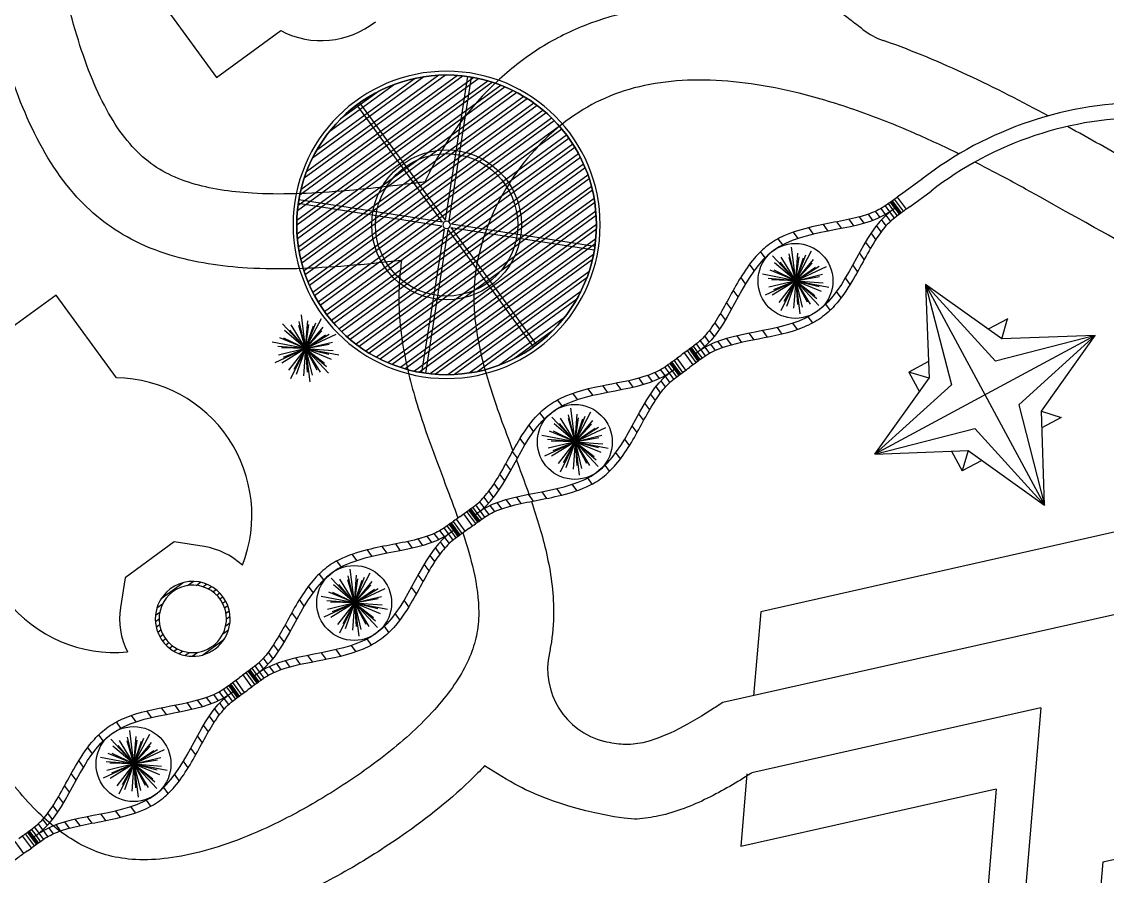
# Model space of a CAD drawing. Header units: inches. Extents: x 40 to 251, y 0 to 175.
# Drawn here: x 104.63 to 148.1, y 71.55 to 105.76 of the extents above; entities that cross this region are included whole.
import ezdxf

# ---------------------------------------------------------------- set-up
doc = ezdxf.new("R2010")
doc.units = ezdxf.units.IN
doc.header["$MEASUREMENT"] = 0
doc.layers.add('CUADRICULA', color=84, linetype='Continuous')
doc.layers.add('SENDAS', color=6, linetype='Continuous')

msp = doc.modelspace()

# ---------------------------------------------------------------- linework, layer by layer
for p, q in [((110.482, 106.189), (112.427, 103.524)), ((112.427, 103.524), (115.006, 105.406)), ((140.699, 99.465), (139.856, 98.85)), ((140.06, 98.257), (139.708, 98.74)), ((140.21, 98.366), (141.044, 98.975)), ((141.044, 98.975), (141.044, 98.975)), ((139.227, 98.042), (139.05, 98.286)), ((139.397, 98.148), (139.22, 98.391)), ((139.52, 98.235), (139.344, 98.476)), ((139.6, 98.294), (139.425, 98.534)), ((139.817, 98.081), (139.466, 98.564)), ((139.857, 98.11), (139.506, 98.593)), ((139.938, 98.169), (139.587, 98.652)), ((139.777, 98.051), (139.602, 98.292)), ((137.954, 97.582), (137.762, 97.847)), ((138.371, 97.689), (138.182, 97.948)), ((138.72, 97.804), (138.536, 98.057)), ((139.004, 97.924), (138.824, 98.171)), ((139.247, 97.589), (139.067, 97.836)), ((139.426, 97.769), (139.248, 98.013)), ((139.578, 97.899), (139.401, 98.143)), ((139.697, 97.991), (139.521, 98.233)), ((136.34, 97.251), (136.149, 97.514)), ((136.93, 97.375), (136.735, 97.643)), ((137.472, 97.48), (137.277, 97.748)), ((139.051, 97.349), (138.867, 97.602)), ((135.104, 96.825), (134.926, 97.07)), ((135.722, 97.081), (135.537, 97.335)), ((138.839, 97.045), (138.651, 97.304)), ((134.398, 96.31), (134.219, 96.554)), ((138.614, 96.674), (138.421, 96.94)), ((138.372, 96.242), (138.177, 96.51)), ((133.966, 95.799), (133.78, 96.053)), ((138.106, 95.757), (137.911, 96.025)), ((133.615, 95.263), (133.423, 95.525)), ((137.804, 95.238), (137.613, 95.501)), ((143.876, 93.057), (140.826, 95.238)), ((140.826, 95.238), (140.971, 91.491)), ((140.826, 95.238), (145.588, 86.405)), ((140.826, 95.238), (141.858, 91.225)), ((140.826, 95.238), (143.625, 92.173)), ((106.007, 94.817), (100.797, 91.014)), ((108.426, 91.502), (106.007, 94.817)), ((133.317, 94.739), (133.121, 95.006)), ((137.446, 94.71), (137.261, 94.964)), ((133.052, 94.254), (132.856, 94.522)), ((137.007, 94.209), (136.829, 94.454)), ((132.808, 93.826), (132.614, 94.09)), ((136.309, 93.699), (136.13, 93.944)), ((132.579, 93.462), (132.39, 93.72)), ((135.086, 93.254), (134.894, 93.517)), ((135.698, 93.434), (135.512, 93.687)), ((144.12, 93.87), (143.333, 93.445)), ((143.876, 93.057), (144.101, 93.86)), ((132.162, 92.93), (131.982, 93.177)), ((132.363, 93.164), (132.178, 93.416)), ((133.049, 92.819), (132.86, 93.078)), ((133.471, 92.921), (133.277, 93.185)), ((133.957, 93.019), (133.76, 93.287)), ((134.499, 93.125), (134.303, 93.392)), ((147.623, 93.202), (138.791, 88.44)), ((147.623, 93.202), (143.625, 92.173)), ((147.623, 93.202), (143.876, 93.057)), ((147.623, 93.202), (144.555, 90.418)), ((145.462, 90.163), (147.623, 93.202)), ((131.724, 92.174), (131.372, 92.656)), ((131.765, 92.204), (131.412, 92.686)), ((131.628, 92.475), (131.452, 92.715)), ((131.709, 92.534), (131.532, 92.775)), ((131.829, 92.624), (131.651, 92.867)), ((131.982, 92.754), (131.803, 92.997)), ((132.011, 92.376), (131.833, 92.619)), ((132.181, 92.482), (132.003, 92.725)), ((132.407, 92.596), (132.226, 92.843)), ((132.695, 92.711), (132.51, 92.963)), ((131.102, 91.72), (130.751, 92.203)), ((131.223, 91.808), (130.872, 92.291)), ((131.523, 92.027), (131.17, 92.508)), ((131.644, 92.115), (131.291, 92.597)), ((131.805, 92.233), (131.629, 92.473)), ((131.887, 92.291), (131.71, 92.532)), ((130.391, 91.593), (130.213, 91.837)), ((130.561, 91.699), (130.384, 91.943)), ((130.683, 91.786), (130.508, 92.027)), ((130.764, 91.845), (130.589, 92.085)), ((130.981, 91.632), (130.63, 92.115)), ((131.021, 91.661), (130.67, 92.144)), ((130.86, 91.542), (130.685, 91.784)), ((130.941, 91.602), (130.765, 91.843)), ((140.945, 92.158), (140.159, 91.734)), ((129.118, 91.133), (128.925, 91.398)), ((129.534, 91.24), (129.346, 91.499)), ((129.884, 91.355), (129.7, 91.608)), ((130.168, 91.475), (129.988, 91.722)), ((130.411, 91.14), (130.231, 91.387)), ((130.589, 91.32), (130.412, 91.564)), ((130.742, 91.45), (130.565, 91.694)), ((138.791, 88.44), (140.971, 91.491)), ((140.971, 91.491), (140.159, 91.734)), ((140.159, 91.734), (140.583, 90.947)), ((126.886, 90.632), (126.701, 90.886)), ((127.504, 90.802), (127.313, 91.065)), ((128.093, 90.926), (127.899, 91.194)), ((128.635, 91.031), (128.44, 91.299)), ((130.214, 90.9), (130.03, 91.153)), ((138.791, 88.44), (141.858, 91.225)), ((126.268, 90.376), (126.09, 90.621)), ((129.778, 90.226), (129.585, 90.491)), ((130.003, 90.596), (129.814, 90.855)), ((125.561, 89.861), (125.382, 90.105)), ((129.536, 89.793), (129.341, 90.062)), ((144.555, 90.418), (145.588, 86.405)), ((145.462, 90.163), (146.255, 89.909)), ((145.588, 86.405), (145.462, 90.163)), ((125.129, 89.35), (124.944, 89.604)), ((129.27, 89.308), (129.075, 89.576)), ((146.255, 89.909), (145.484, 89.493)), ((138.791, 88.44), (142.801, 89.476)), ((145.588, 86.405), (142.801, 89.476)), ((124.779, 88.814), (124.587, 89.076)), ((128.968, 88.789), (128.776, 89.052)), ((124.481, 88.29), (124.285, 88.557)), ((128.61, 88.261), (128.425, 88.515)), ((138.791, 88.44), (142.537, 88.586)), ((141.87, 88.56), (142.294, 87.773)), ((142.537, 88.586), (142.294, 87.773)), ((142.537, 88.586), (145.588, 86.405)), ((124.216, 87.806), (124.02, 88.073)), ((128.171, 87.76), (127.992, 88.005)), ((143.081, 88.197), (142.294, 87.773)), ((123.972, 87.377), (123.778, 87.641)), ((127.473, 87.251), (127.294, 87.495)), ((123.527, 86.716), (123.342, 86.968)), ((123.742, 87.013), (123.553, 87.271)), ((126.25, 86.805), (126.058, 87.068)), ((126.862, 86.985), (126.676, 87.239)), ((123.145, 86.305), (122.967, 86.549)), ((123.326, 86.482), (123.145, 86.728)), ((124.213, 86.371), (124.024, 86.629)), ((124.635, 86.472), (124.441, 86.736)), ((125.12, 86.57), (124.924, 86.838)), ((125.663, 86.676), (125.467, 86.943)), ((154.245, 86.639), (134.226, 82.14)), ((122.808, 85.666), (122.455, 86.148)), ((122.888, 85.725), (122.535, 86.207)), ((122.929, 85.755), (122.576, 86.237)), ((122.792, 86.026), (122.616, 86.266)), ((122.873, 86.085), (122.696, 86.326)), ((122.993, 86.175), (122.815, 86.418)), ((123.051, 85.842), (122.874, 86.083)), ((123.174, 85.927), (122.996, 86.17)), ((123.345, 86.033), (123.167, 86.276)), ((123.571, 86.148), (123.39, 86.394)), ((123.859, 86.262), (123.674, 86.514)), ((122.145, 85.183), (121.793, 85.666)), ((122.185, 85.212), (121.834, 85.695)), ((122.266, 85.271), (121.915, 85.754)), ((122.387, 85.359), (122.036, 85.842)), ((122.687, 85.578), (122.334, 86.06)), ((122.969, 85.784), (122.793, 86.024)), ((121.331, 85.026), (121.151, 85.273)), ((121.555, 85.144), (121.377, 85.388)), ((121.725, 85.25), (121.547, 85.494)), ((121.847, 85.337), (121.671, 85.578)), ((121.906, 85.001), (121.728, 85.245)), ((121.928, 85.396), (121.753, 85.636)), ((122.024, 85.093), (121.848, 85.335)), ((122.104, 85.153), (121.929, 85.394)), ((119.799, 84.582), (119.604, 84.851)), ((120.282, 84.684), (120.089, 84.949)), ((120.698, 84.791), (120.51, 85.05)), ((121.047, 84.906), (120.864, 85.159)), ((121.575, 84.691), (121.395, 84.938)), ((121.753, 84.871), (121.576, 85.115)), ((118.049, 84.183), (117.864, 84.437)), ((118.667, 84.353), (118.476, 84.616)), ((119.257, 84.478), (119.062, 84.745)), ((121.167, 84.147), (120.978, 84.406)), ((121.378, 84.451), (121.194, 84.704)), ((117.431, 83.927), (117.253, 84.172)), ((120.941, 83.777), (120.749, 84.042)), ((116.725, 83.412), (116.546, 83.656)), ((120.7, 83.344), (120.504, 83.613)), ((110.216, 82.665), (111.086, 83.3)), ((111.269, 83.186), (111.496, 83.352)), ((111.62, 83.194), (111.79, 83.319)), ((111.883, 83.139), (112.03, 83.246)), ((112.1, 83.049), (112.233, 83.147)), ((116.293, 82.901), (116.108, 83.155)), ((120.434, 82.859), (120.239, 83.127)), ((154.519, 83.401), (132.702, 78.499)), ((112.282, 82.935), (112.409, 83.027)), ((112.437, 82.8), (112.56, 82.89)), ((112.567, 82.648), (112.688, 82.736)), ((115.943, 82.365), (115.751, 82.627)), ((110.042, 82.29), (110.27, 82.456)), ((112.673, 82.477), (112.795, 82.567)), ((112.754, 82.289), (112.88, 82.381)), ((112.807, 82.08), (112.941, 82.178)), ((120.131, 82.34), (119.94, 82.603)), ((109.98, 81.75), (110.127, 81.857)), ((109.984, 82), (110.155, 82.125)), ((112.827, 81.847), (112.973, 81.954)), ((115.644, 81.841), (115.449, 82.108)), ((119.774, 81.812), (119.589, 82.066)), ((134.226, 82.14), (133.939, 78.777)), ((110.012, 81.526), (110.146, 81.623)), ((110.073, 81.323), (110.199, 81.415)), ((112.684, 81.247), (112.911, 81.413)), ((112.799, 81.579), (112.969, 81.703)), ((115.379, 81.357), (115.183, 81.624)), ((119.334, 81.311), (119.156, 81.556)), ((110.158, 81.137), (110.28, 81.226)), ((110.265, 80.967), (110.386, 81.056)), ((110.394, 80.814), (110.516, 80.903)), ((111.867, 80.403), (112.737, 81.038)), ((115.135, 80.928), (114.942, 81.192)), ((118.637, 80.802), (118.458, 81.046)), ((110.545, 80.676), (110.671, 80.768)), ((110.72, 80.557), (110.854, 80.654)), ((110.923, 80.457), (111.07, 80.564)), ((111.163, 80.385), (111.334, 80.509)), ((111.457, 80.352), (111.685, 80.518)), ((114.69, 80.267), (114.506, 80.519)), ((114.906, 80.564), (114.717, 80.822)), ((116.827, 80.227), (116.631, 80.494)), ((117.413, 80.356), (117.221, 80.619)), ((118.026, 80.536), (117.84, 80.79)), ((114.309, 79.856), (114.131, 80.1)), ((114.49, 80.033), (114.309, 80.279)), ((115.023, 79.813), (114.838, 80.065)), ((115.377, 79.922), (115.187, 80.18)), ((115.798, 80.023), (115.605, 80.287)), ((116.284, 80.121), (116.088, 80.389)), ((113.85, 79.129), (113.497, 79.611)), ((113.971, 79.217), (113.618, 79.699)), ((114.052, 79.276), (113.699, 79.758)), ((114.092, 79.306), (113.739, 79.788)), ((113.956, 79.577), (113.78, 79.817)), ((114.036, 79.636), (113.86, 79.877)), ((114.133, 79.335), (113.957, 79.576)), ((114.156, 79.726), (113.978, 79.969)), ((114.214, 79.393), (114.038, 79.634)), ((114.338, 79.478), (114.16, 79.721)), ((114.509, 79.584), (114.33, 79.827)), ((114.734, 79.699), (114.554, 79.945)), ((113.011, 78.888), (112.835, 79.129)), ((113.092, 78.947), (112.917, 79.187)), ((113.308, 78.734), (112.957, 79.217)), ((113.349, 78.763), (112.997, 79.246)), ((113.43, 78.822), (113.078, 79.305)), ((113.551, 78.91), (113.2, 79.393)), ((112.211, 78.457), (112.027, 78.71)), ((112.495, 78.577), (112.315, 78.824)), ((112.718, 78.695), (112.541, 78.939)), ((112.888, 78.801), (112.711, 79.045)), ((113.069, 78.552), (112.892, 78.796)), ((113.188, 78.644), (113.012, 78.886)), ((113.268, 78.704), (113.093, 78.945)), ((110.421, 78.029), (110.226, 78.296)), ((110.963, 78.133), (110.768, 78.402)), ((111.445, 78.235), (111.253, 78.5)), ((111.862, 78.342), (111.674, 78.601)), ((112.739, 78.242), (112.559, 78.489)), ((112.917, 78.422), (112.739, 78.666)), ((109.213, 77.734), (109.028, 77.988)), ((109.831, 77.904), (109.64, 78.167)), ((112.33, 77.698), (112.142, 77.957)), ((112.542, 78.002), (112.358, 78.255)), ((108.595, 77.478), (108.417, 77.723)), ((112.105, 77.328), (111.912, 77.593)), ((107.889, 76.963), (107.71, 77.207)), ((111.863, 76.895), (111.668, 77.164)), ((107.457, 76.452), (107.271, 76.706)), ((111.598, 76.411), (111.403, 76.679)), ((107.106, 75.916), (106.914, 76.178)), ((111.295, 75.891), (111.104, 76.154)), ((106.808, 75.392), (106.613, 75.659)), ((110.938, 75.363), (110.753, 75.617)), ((133.673, 75.642), (133.425, 72.736)), ((106.543, 74.908), (106.347, 75.175)), ((110.498, 74.862), (110.32, 75.107)), ((143.657, 75.035), (133.425, 72.736)), ((143.657, 75.035), (142.856, 65.631)), ((106.07, 74.115), (105.881, 74.373)), ((106.299, 74.479), (106.106, 74.743)), ((109.8, 74.353), (109.621, 74.597)), ((105.854, 73.818), (105.669, 74.07)), ((107.448, 73.672), (107.252, 73.94)), ((107.99, 73.778), (107.795, 74.045)), ((108.577, 73.907), (108.385, 74.17)), ((109.189, 74.087), (109.004, 74.341)), ((105.32, 73.278), (105.142, 73.521)), ((105.473, 73.407), (105.295, 73.651)), ((105.654, 73.584), (105.473, 73.83)), ((105.898, 73.25), (105.717, 73.497)), ((106.186, 73.364), (106.002, 73.616)), ((106.541, 73.473), (106.351, 73.731)), ((106.962, 73.574), (106.768, 73.839)), ((105.014, 72.68), (104.661, 73.162)), ((105.135, 72.768), (104.782, 73.25)), ((105.216, 72.828), (104.863, 73.309)), ((105.256, 72.857), (104.903, 73.339)), ((105.119, 73.128), (104.943, 73.369)), ((105.2, 73.187), (105.024, 73.428)), ((105.297, 72.886), (105.121, 73.127)), ((105.378, 72.944), (105.201, 73.186)), ((105.502, 73.029), (105.324, 73.272)), ((105.672, 73.135), (105.494, 73.378)), ((104.715, 72.461), (104.363, 72.944))]:
    msp.add_line(p, q)
msp.add_lwpolyline([(111.928, 84.744), (110.73, 84.931), (108.772, 83.501), (108.585, 82.303)])
for points in [[(112.728, 82.679, 1.063528), (110.337, 80.877, 0.940267)], [(112.603, 82.596, 1.063528), (110.451, 80.974, 0.940267)]]:
    msp.add_lwpolyline(points, format="xyb", close=True)
for centre in [(135.615, 95.383), (135.615, 95.383), (135.615, 95.383), (126.779, 88.935), (126.779, 88.935), (126.779, 88.935), (117.942, 82.486), (117.942, 82.486), (109.106, 76.037), (109.106, 76.037)]:
    msp.add_circle(centre, 1.5)
for centre, radius, start, end in [((116.632, 108.449), 3.45, 241.8944, 308.7282), ((149.612, 87.957), 14.557, 89.0014, 127.8685), ((149.612, 87.957), 13.957, 89.0014, 127.8685), ((108.347, 86.003), 5.499, 338.6057, 89.1756), ((108.347, 86.003), 5.499, 161.0026, 275.4115), ((111.477, 81.852), 2.927, 47.1471, 81.1229), ((111.477, 81.852), 2.927, 171.1229, 206.8701)]:
    msp.add_arc(centre, radius, start, end)
for points, knots in [([(139.856, 98.85), (139.703, 98.739), (139.576, 98.644), (139.239, 98.398), (139.078, 98.292), (138.693, 98.107), (138.477, 98.031), (137.653, 97.798), (136.958, 97.703), (135.89, 97.454), (135.508, 97.344), (134.923, 97.078), (134.705, 96.954), (134.307, 96.65), (134.13, 96.476), (133.554, 95.804), (133.243, 95.23), (132.644, 94.132), (132.356, 93.608), (131.942, 93.13), (131.86, 93.046), (131.681, 92.888), (131.581, 92.811), (131.337, 92.63), (131.194, 92.528), (131.02, 92.401)], [3.721321, 3.721321, 3.721321, 3.721321, 4.116074, 4.116074, 4.90558, 4.90558, 5.695086, 5.695086, 7.698736, 7.698736, 8.830966, 8.830966, 9.542913, 9.542913, 10.25486, 10.25486, 12.082225, 12.082225, 13.909591, 13.909591, 14.356568, 14.356568, 14.803545, 14.803545, 15.252345, 15.252345, 15.252345, 15.252345]), ([(140.21, 98.366), (140.057, 98.254), (139.928, 98.162), (139.591, 97.915), (139.441, 97.795), (139.147, 97.484), (139.009, 97.302), (138.536, 96.588), (138.234, 95.955), (137.671, 95.014), (137.449, 94.684), (137.018, 94.208), (136.833, 94.039), (136.423, 93.752), (136.202, 93.636), (135.387, 93.293), (134.745, 93.171), (133.517, 92.936), (132.93, 92.821), (132.349, 92.572), (132.244, 92.52), (132.039, 92.398), (131.935, 92.326), (131.689, 92.149), (131.547, 92.043), (131.374, 91.917)], [3.721321, 3.721321, 3.721321, 3.721321, 4.116074, 4.116074, 4.90558, 4.90558, 5.695086, 5.695086, 7.698736, 7.698736, 8.830966, 8.830966, 9.542913, 9.542913, 10.25486, 10.25486, 12.082225, 12.082225, 13.909591, 13.909591, 14.356568, 14.356568, 14.803545, 14.803545, 15.252345, 15.252345, 15.252345, 15.252345]), ([(139.641, 98.322), (139.641, 98.322), (138.262, 97.393), (137.257, 93.133), (132.894, 93.475), (131.588, 92.445), (131.588, 92.445)], [3.721321, 3.721321, 3.721321, 3.721321, 4.743416, 9.486833, 14.230249, 15.252345, 15.252345, 15.252345, 15.252345]), ([(139.641, 98.322), (139.641, 98.322), (138.336, 97.292), (133.973, 97.634), (132.968, 93.374), (131.588, 92.445), (131.588, 92.445)], [3.721321, 3.721321, 3.721321, 3.721321, 4.743416, 9.486833, 14.230249, 15.252345, 15.252345, 15.252345, 15.252345]), ([(139.641, 98.322), (139.641, 98.322), (138.336, 97.292), (133.973, 97.634), (132.968, 93.374), (131.588, 92.445), (131.588, 92.445)], [3.721321, 3.721321, 3.721321, 3.721321, 4.743416, 9.486833, 14.230249, 15.252345, 15.252345, 15.252345, 15.252345]), ([(139.641, 98.322), (139.641, 98.322), (138.262, 97.393), (137.257, 93.133), (132.894, 93.475), (131.588, 92.445), (131.588, 92.445)], [3.721321, 3.721321, 3.721321, 3.721321, 4.743416, 9.486833, 14.230249, 15.252345, 15.252345, 15.252345, 15.252345]), ([(139.641, 98.322), (139.641, 98.322), (138.262, 97.393), (137.257, 93.133), (132.894, 93.475), (131.588, 92.445), (131.588, 92.445)], [3.721321, 3.721321, 3.721321, 3.721321, 4.743416, 9.486833, 14.230249, 15.252345, 15.252345, 15.252345, 15.252345]), ([(139.641, 98.322), (139.641, 98.322), (138.336, 97.292), (133.973, 97.634), (132.968, 93.374), (131.588, 92.445), (131.588, 92.445)], [3.721321, 3.721321, 3.721321, 3.721321, 4.743416, 9.486833, 14.230249, 15.252345, 15.252345, 15.252345, 15.252345]), ([(139.641, 98.322), (139.641, 98.322), (138.262, 97.393), (137.257, 93.133), (132.894, 93.475), (131.588, 92.445), (131.588, 92.445)], [3.721321, 3.721321, 3.721321, 3.721321, 4.743416, 9.486833, 14.230249, 15.252345, 15.252345, 15.252345, 15.252345]), ([(139.641, 98.322), (139.641, 98.322), (138.336, 97.292), (133.973, 97.634), (132.968, 93.374), (131.588, 92.445), (131.588, 92.445)], [3.721321, 3.721321, 3.721321, 3.721321, 4.743416, 9.486833, 14.230249, 15.252345, 15.252345, 15.252345, 15.252345]), ([(122.184, 85.952), (122.336, 86.064), (122.466, 86.156), (122.802, 86.403), (122.952, 86.523), (123.246, 86.834), (123.385, 87.016), (123.857, 87.729), (124.16, 88.363), (124.722, 89.304), (124.945, 89.634), (125.376, 90.11), (125.561, 90.279), (125.971, 90.566), (126.191, 90.682), (127.007, 91.025), (127.648, 91.147), (128.877, 91.382), (129.464, 91.497), (130.045, 91.746), (130.149, 91.798), (130.355, 91.92), (130.459, 91.992), (130.705, 92.169), (130.846, 92.275), (131.02, 92.401)], [3.721321, 3.721321, 3.721321, 3.721321, 4.116074, 4.116074, 4.90558, 4.90558, 5.695086, 5.695086, 7.698736, 7.698736, 8.830966, 8.830966, 9.542913, 9.542913, 10.25486, 10.25486, 12.082225, 12.082225, 13.909591, 13.909591, 14.356568, 14.356568, 14.803545, 14.803545, 15.252345, 15.252345, 15.252345, 15.252345]), ([(122.537, 85.468), (122.69, 85.579), (122.818, 85.674), (123.155, 85.92), (123.315, 86.026), (123.701, 86.211), (123.917, 86.287), (124.74, 86.52), (125.435, 86.615), (126.503, 86.863), (126.886, 86.974), (127.471, 87.24), (127.688, 87.364), (128.086, 87.668), (128.264, 87.842), (128.839, 88.514), (129.151, 89.088), (129.75, 90.186), (130.038, 90.71), (130.452, 91.188), (130.534, 91.271), (130.713, 91.43), (130.812, 91.507), (131.056, 91.688), (131.2, 91.79), (131.374, 91.917)], [3.721321, 3.721321, 3.721321, 3.721321, 4.116074, 4.116074, 4.90558, 4.90558, 5.695086, 5.695086, 7.698736, 7.698736, 8.830966, 8.830966, 9.542913, 9.542913, 10.25486, 10.25486, 12.082225, 12.082225, 13.909591, 13.909591, 14.356568, 14.356568, 14.803545, 14.803545, 15.252345, 15.252345, 15.252345, 15.252345]), ([(122.752, 85.996), (122.752, 85.996), (124.057, 87.026), (128.421, 86.684), (129.426, 90.944), (130.805, 91.873), (130.805, 91.873)], [3.721321, 3.721321, 3.721321, 3.721321, 4.743416, 9.486833, 14.230249, 15.252345, 15.252345, 15.252345, 15.252345]), ([(122.752, 85.996), (122.752, 85.996), (124.131, 86.925), (125.136, 91.185), (129.5, 90.843), (130.805, 91.873), (130.805, 91.873)], [3.721321, 3.721321, 3.721321, 3.721321, 4.743416, 9.486833, 14.230249, 15.252345, 15.252345, 15.252345, 15.252345]), ([(122.752, 85.996), (122.752, 85.996), (124.057, 87.026), (128.421, 86.684), (129.426, 90.944), (130.805, 91.873), (130.805, 91.873)], [3.721321, 3.721321, 3.721321, 3.721321, 4.743416, 9.486833, 14.230249, 15.252345, 15.252345, 15.252345, 15.252345]), ([(122.752, 85.996), (122.752, 85.996), (124.131, 86.925), (125.136, 91.185), (129.5, 90.843), (130.805, 91.873), (130.805, 91.873)], [3.721321, 3.721321, 3.721321, 3.721321, 4.743416, 9.486833, 14.230249, 15.252345, 15.252345, 15.252345, 15.252345]), ([(122.752, 85.996), (122.752, 85.996), (124.057, 87.026), (128.421, 86.684), (129.426, 90.944), (130.805, 91.873), (130.805, 91.873)], [3.721321, 3.721321, 3.721321, 3.721321, 4.743416, 9.486833, 14.230249, 15.252345, 15.252345, 15.252345, 15.252345]), ([(122.752, 85.996), (122.752, 85.996), (124.131, 86.925), (125.136, 91.185), (129.5, 90.843), (130.805, 91.873), (130.805, 91.873)], [3.721321, 3.721321, 3.721321, 3.721321, 4.743416, 9.486833, 14.230249, 15.252345, 15.252345, 15.252345, 15.252345]), ([(122.184, 85.952), (122.031, 85.841), (121.903, 85.746), (121.566, 85.501), (121.406, 85.394), (121.021, 85.209), (120.804, 85.133), (119.981, 84.901), (119.286, 84.805), (118.218, 84.557), (117.835, 84.446), (117.25, 84.18), (117.033, 84.056), (116.635, 83.753), (116.457, 83.578), (115.882, 82.906), (115.57, 82.332), (114.971, 81.234), (114.683, 80.71), (114.269, 80.232), (114.187, 80.149), (114.008, 79.99), (113.909, 79.913), (113.665, 79.732), (113.521, 79.63), (113.347, 79.503)], [3.721321, 3.721321, 3.721321, 3.721321, 4.116074, 4.116074, 4.90558, 4.90558, 5.695086, 5.695086, 7.698736, 7.698736, 8.830966, 8.830966, 9.542913, 9.542913, 10.25486, 10.25486, 12.082225, 12.082225, 13.909591, 13.909591, 14.356568, 14.356568, 14.803545, 14.803545, 15.252345, 15.252345, 15.252345, 15.252345]), ([(122.537, 85.468), (122.385, 85.356), (122.255, 85.264), (121.919, 85.017), (121.769, 84.897), (121.475, 84.587), (121.336, 84.404), (120.864, 83.691), (120.561, 83.058), (119.999, 82.116), (119.776, 81.786), (119.345, 81.31), (119.16, 81.141), (118.75, 80.854), (118.53, 80.738), (117.714, 80.395), (117.073, 80.273), (115.844, 80.038), (115.257, 79.923), (114.676, 79.674), (114.572, 79.622), (114.366, 79.5), (114.262, 79.428), (114.016, 79.251), (113.875, 79.145), (113.701, 79.019)], [3.721321, 3.721321, 3.721321, 3.721321, 4.116074, 4.116074, 4.90558, 4.90558, 5.695086, 5.695086, 7.698736, 7.698736, 8.830966, 8.830966, 9.542913, 9.542913, 10.25486, 10.25486, 12.082225, 12.082225, 13.909591, 13.909591, 14.356568, 14.356568, 14.803545, 14.803545, 15.252345, 15.252345, 15.252345, 15.252345]), ([(121.969, 85.424), (121.969, 85.424), (120.664, 84.394), (116.3, 84.736), (115.295, 80.476), (113.916, 79.547), (113.916, 79.547)], [3.721321, 3.721321, 3.721321, 3.721321, 4.743416, 9.486833, 14.230249, 15.252345, 15.252345, 15.252345, 15.252345]), ([(121.969, 85.424), (121.969, 85.424), (120.59, 84.495), (119.585, 80.235), (115.221, 80.577), (113.916, 79.547), (113.916, 79.547)], [3.721321, 3.721321, 3.721321, 3.721321, 4.743416, 9.486833, 14.230249, 15.252345, 15.252345, 15.252345, 15.252345]), ([(121.969, 85.424), (121.969, 85.424), (120.664, 84.394), (116.3, 84.736), (115.295, 80.476), (113.916, 79.547), (113.916, 79.547)], [3.721321, 3.721321, 3.721321, 3.721321, 4.743416, 9.486833, 14.230249, 15.252345, 15.252345, 15.252345, 15.252345]), ([(121.969, 85.424), (121.969, 85.424), (120.59, 84.495), (119.585, 80.235), (115.221, 80.577), (113.916, 79.547), (113.916, 79.547)], [3.721321, 3.721321, 3.721321, 3.721321, 4.743416, 9.486833, 14.230249, 15.252345, 15.252345, 15.252345, 15.252345]), ([(104.511, 73.055), (104.664, 73.166), (104.793, 73.259), (105.13, 73.505), (105.28, 73.625), (105.574, 73.936), (105.712, 74.118), (106.185, 74.832), (106.487, 75.465), (107.05, 76.406), (107.272, 76.736), (107.704, 77.212), (107.888, 77.382), (108.298, 77.669), (108.519, 77.784), (109.334, 78.128), (109.976, 78.249), (111.204, 78.485), (111.791, 78.599), (112.372, 78.848), (112.477, 78.9), (112.682, 79.023), (112.787, 79.094), (113.033, 79.271), (113.174, 79.377), (113.347, 79.503)], [3.721321, 3.721321, 3.721321, 3.721321, 4.116074, 4.116074, 4.90558, 4.90558, 5.695086, 5.695086, 7.698736, 7.698736, 8.830966, 8.830966, 9.542913, 9.542913, 10.25486, 10.25486, 12.082225, 12.082225, 13.909591, 13.909591, 14.356568, 14.356568, 14.803545, 14.803545, 15.252345, 15.252345, 15.252345, 15.252345]), ([(104.511, 73.055), (104.664, 73.166), (104.793, 73.259), (105.13, 73.505), (105.28, 73.625), (105.574, 73.936), (105.712, 74.118), (106.185, 74.832), (106.487, 75.465), (107.05, 76.406), (107.272, 76.736), (107.704, 77.212), (107.888, 77.382), (108.298, 77.669), (108.519, 77.784), (109.334, 78.128), (109.976, 78.249), (111.204, 78.485), (111.791, 78.599), (112.372, 78.848), (112.477, 78.9), (112.682, 79.023), (112.787, 79.094), (113.033, 79.271), (113.174, 79.377), (113.347, 79.503)], [3.721321, 3.721321, 3.721321, 3.721321, 4.116074, 4.116074, 4.90558, 4.90558, 5.695086, 5.695086, 7.698736, 7.698736, 8.830966, 8.830966, 9.542913, 9.542913, 10.25486, 10.25486, 12.082225, 12.082225, 13.909591, 13.909591, 14.356568, 14.356568, 14.803545, 14.803545, 15.252345, 15.252345, 15.252345, 15.252345]), ([(104.865, 72.57), (105.018, 72.681), (105.145, 72.777), (105.482, 73.022), (105.643, 73.128), (106.028, 73.313), (106.244, 73.389), (107.068, 73.622), (107.763, 73.717), (108.831, 73.966), (109.213, 74.077), (109.798, 74.342), (110.016, 74.466), (110.414, 74.77), (110.591, 74.944), (111.167, 75.616), (111.478, 76.19), (112.077, 77.288), (112.365, 77.813), (112.779, 78.29), (112.861, 78.374), (113.04, 78.532), (113.14, 78.61), (113.384, 78.79), (113.528, 78.892), (113.701, 79.019)], [3.721321, 3.721321, 3.721321, 3.721321, 4.116074, 4.116074, 4.90558, 4.90558, 5.695086, 5.695086, 7.698736, 7.698736, 8.830966, 8.830966, 9.542913, 9.542913, 10.25486, 10.25486, 12.082225, 12.082225, 13.909591, 13.909591, 14.356568, 14.356568, 14.803545, 14.803545, 15.252345, 15.252345, 15.252345, 15.252345]), ([(105.08, 73.098), (105.08, 73.098), (106.459, 74.027), (107.464, 78.287), (111.827, 77.945), (113.133, 78.975), (113.133, 78.975)], [3.721321, 3.721321, 3.721321, 3.721321, 4.743416, 9.486833, 14.230249, 15.252345, 15.252345, 15.252345, 15.252345]), ([(105.08, 73.098), (105.08, 73.098), (106.385, 74.128), (110.748, 73.786), (111.753, 78.046), (113.133, 78.975), (113.133, 78.975)], [3.721321, 3.721321, 3.721321, 3.721321, 4.743416, 9.486833, 14.230249, 15.252345, 15.252345, 15.252345, 15.252345]), ([(105.08, 73.098), (105.08, 73.098), (106.385, 74.128), (110.748, 73.786), (111.753, 78.046), (113.133, 78.975), (113.133, 78.975)], [3.721321, 3.721321, 3.721321, 3.721321, 4.743416, 9.486833, 14.230249, 15.252345, 15.252345, 15.252345, 15.252345]), ([(105.08, 73.098), (105.08, 73.098), (106.459, 74.027), (107.464, 78.287), (111.827, 77.945), (113.133, 78.975), (113.133, 78.975)], [3.721321, 3.721321, 3.721321, 3.721321, 4.743416, 9.486833, 14.230249, 15.252345, 15.252345, 15.252345, 15.252345]), ([(105.08, 73.098), (105.08, 73.098), (106.459, 74.027), (107.464, 78.287), (111.827, 77.945), (113.133, 78.975), (113.133, 78.975)], [3.721321, 3.721321, 3.721321, 3.721321, 4.743416, 9.486833, 14.230249, 15.252345, 15.252345, 15.252345, 15.252345]), ([(105.08, 73.098), (105.08, 73.098), (106.385, 74.128), (110.748, 73.786), (111.753, 78.046), (113.133, 78.975), (113.133, 78.975)], [3.721321, 3.721321, 3.721321, 3.721321, 4.743416, 9.486833, 14.230249, 15.252345, 15.252345, 15.252345, 15.252345]), ([(104.865, 72.57), (104.712, 72.458), (104.583, 72.366), (104.246, 72.119), (104.096, 71.999), (103.802, 71.689), (103.664, 71.506), (103.191, 70.793), (102.889, 70.16), (102.326, 69.218), (102.104, 68.888), (101.672, 68.412), (101.488, 68.243), (101.078, 67.956), (100.857, 67.84), (100.042, 67.497), (99.4, 67.375), (98.172, 67.14), (97.585, 67.025), (97.004, 66.777), (96.899, 66.724), (96.694, 66.602), (96.589, 66.531), (96.343, 66.353), (96.202, 66.248), (96.029, 66.121)], [3.721321, 3.721321, 3.721321, 3.721321, 4.116074, 4.116074, 4.90558, 4.90558, 5.695086, 5.695086, 7.698736, 7.698736, 8.830966, 8.830966, 9.542913, 9.542913, 10.25486, 10.25486, 12.082225, 12.082225, 13.909591, 13.909591, 14.356568, 14.356568, 14.803545, 14.803545, 15.252345, 15.252345, 15.252345, 15.252345])]:
    msp.add_open_spline(points, degree=3, knots=knots)
at = {"layer": 'CUADRICULA', "extrusion": (0, 0, -1)}
for p, q in [((122.931, 103.486), (115.67, 98.187)), ((122.731, 103.526), (115.692, 98.389)), ((122.308, 103.589), (115.762, 98.811)), ((122.082, 103.61), (115.811, 99.033)), ((121.595, 103.625), (115.944, 99.501)), ((121.33, 103.617), (116.033, 99.752)), ((120.738, 103.557), (116.271, 100.297)), ((120.399, 103.495), (116.433, 100.601)), ((121.597, 97.816), (122.495, 103.565)), ((121.746, 97.793), (122.644, 103.542)), ((123.488, 103.335), (115.644, 97.611)), ((123.308, 103.39), (115.646, 97.798)), ((123.829, 103.213), (115.656, 97.248)), ((123.993, 103.147), (115.669, 97.072)), ((119.554, 103.25), (116.924, 101.331)), ((124.305, 103.003), (115.711, 96.731)), ((124.454, 102.927), (115.738, 96.565)), ((124.741, 102.764), (115.805, 96.243)), ((124.878, 102.679), (115.845, 96.086)), ((118.915, 102.969), (117.387, 101.854)), ((125.142, 102.5), (115.934, 95.78)), ((125.269, 102.407), (115.985, 95.631)), ((125.511, 102.213), (116.096, 95.341)), ((121.476, 97.728), (118.046, 102.428)), ((121.597, 97.816), (118.167, 102.516)), ((125.628, 102.112), (116.156, 95.199)), ((125.851, 101.903), (116.287, 94.923)), ((125.958, 101.795), (116.357, 94.788)), ((126.162, 101.573), (116.506, 94.526)), ((126.26, 101.459), (116.586, 94.398)), ((121.746, 97.793), (126.446, 101.223)), ((121.834, 97.672), (126.534, 101.102)), ((126.702, 100.853), (117.028, 93.792)), ((126.781, 100.725), (117.125, 93.678)), ((126.93, 100.463), (117.329, 93.456)), ((127.001, 100.328), (117.436, 93.348)), ((127.131, 100.052), (117.659, 93.139)), ((127.192, 99.91), (117.776, 93.039)), ((127.302, 99.62), (118.019, 92.844)), ((127.353, 99.471), (118.145, 92.751)), ((127.443, 99.165), (118.409, 92.572)), ((127.482, 99.008), (118.546, 92.487)), ((121.453, 97.579), (115.704, 98.477)), ((121.476, 97.728), (115.727, 98.626)), ((127.549, 98.686), (118.833, 92.325)), ((127.577, 98.52), (118.983, 92.248)), ((127.618, 98.179), (119.295, 92.104)), ((127.632, 98.003), (119.458, 92.038)), ((121.453, 97.579), (116.753, 94.149)), ((121.542, 97.458), (116.841, 94.028)), ((127.644, 97.641), (119.8, 91.916)), ((127.641, 97.453), (119.979, 91.861)), ((121.542, 97.458), (120.644, 91.709)), ((121.69, 97.435), (120.792, 91.686)), ((121.69, 97.435), (125.12, 92.735)), ((121.811, 97.524), (125.241, 92.823)), ((121.811, 97.524), (127.56, 96.626)), ((121.834, 97.672), (127.583, 96.774)), ((127.617, 97.064), (120.357, 91.765)), ((127.595, 96.862), (120.556, 91.725)), ((127.525, 96.44), (120.979, 91.662)), ((127.476, 96.219), (121.205, 91.642)), ((127.343, 95.75), (121.692, 91.626)), ((127.254, 95.499), (121.958, 91.634)), ((127.016, 94.954), (122.55, 91.694)), ((126.854, 94.65), (122.889, 91.756)), ((126.363, 93.92), (123.733, 92.001)), ((125.9, 93.397), (124.373, 92.282))]:
    msp.add_line(p, q, dxfattribs=at)
at = {"layer": 'CUADRICULA'}
for p, q in [((135.628, 95.39), (135.46, 96.734)), ((135.626, 95.39), (136.262, 96.586)), ((135.626, 95.39), (134.7, 96.379)), ((135.626, 95.39), (134.782, 96.108)), ((135.626, 95.39), (135.003, 96.127)), ((135.626, 95.39), (135.045, 96.334)), ((135.628, 95.39), (135.359, 96.317)), ((135.628, 95.39), (135.368, 96.467)), ((135.626, 95.39), (136.033, 96.421)), ((135.626, 95.39), (135.939, 96.303)), ((135.626, 95.39), (136.331, 96.244)), ((135.626, 95.39), (136.283, 96.096)), ((135.628, 95.39), (135.713, 96.495)), ((135.628, 95.39), (135.759, 96.346)), ((135.626, 95.39), (134.602, 95.812)), ((135.626, 95.39), (134.757, 95.81)), ((135.626, 95.39), (136.569, 95.971)), ((135.626, 95.39), (136.852, 95.965)), ((135.626, 95.39), (136.424, 95.932)), ((135.626, 95.39), (136.703, 95.651)), ((135.626, 95.39), (134.296, 95.646)), ((135.626, 95.39), (134.4, 94.815)), ((135.626, 95.39), (134.521, 95.475)), ((135.626, 95.39), (134.549, 95.13)), ((135.626, 95.39), (134.661, 95.421)), ((135.626, 95.39), (134.682, 94.81)), ((135.626, 95.39), (134.732, 95.026)), ((135.624, 95.396), (134.946, 94.519)), ((135.624, 95.396), (135.026, 94.18)), ((135.624, 95.396), (135.155, 94.553)), ((135.624, 95.396), (135.25, 94.353)), ((135.627, 95.402), (135.542, 94.297)), ((135.626, 95.39), (136.575, 95.561)), ((135.626, 95.39), (136.73, 95.305)), ((135.626, 95.39), (136.65, 94.968)), ((135.626, 95.39), (136.469, 94.672)), ((135.626, 95.39), (136.206, 94.446)), ((135.626, 95.39), (136.563, 95.16)), ((135.626, 95.39), (136.388, 94.799)), ((135.626, 95.39), (136.082, 94.54)), ((135.626, 95.39), (136.956, 95.135)), ((135.626, 95.39), (136.552, 94.402)), ((135.627, 95.402), (135.796, 94.058)), ((135.627, 95.402), (135.698, 94.44)), ((135.627, 95.402), (135.888, 94.325)), ((115.996, 92.675), (115.828, 94.019)), ((115.994, 92.675), (115.068, 93.663)), ((115.994, 92.675), (115.413, 93.619)), ((115.996, 92.675), (115.727, 93.602)), ((115.996, 92.675), (115.736, 93.752)), ((115.994, 92.675), (116.63, 93.871)), ((115.994, 92.675), (116.4, 93.705)), ((115.994, 92.675), (116.307, 93.587)), ((115.994, 92.675), (116.699, 93.529)), ((115.996, 92.675), (116.081, 93.78)), ((115.996, 92.675), (116.127, 93.631)), ((115.994, 92.675), (114.969, 93.097)), ((115.994, 92.675), (115.125, 93.095)), ((115.994, 92.675), (115.15, 93.393)), ((115.994, 92.675), (115.371, 93.412)), ((115.994, 92.675), (116.651, 93.381)), ((115.994, 92.675), (116.937, 93.255)), ((115.994, 92.675), (117.22, 93.25)), ((115.994, 92.675), (116.792, 93.217)), ((115.994, 92.675), (114.663, 92.93)), ((115.994, 92.675), (114.767, 92.1)), ((115.994, 92.675), (114.889, 92.76)), ((115.994, 92.675), (114.917, 92.414)), ((115.994, 92.675), (115.029, 92.705)), ((115.994, 92.675), (115.05, 92.094)), ((115.994, 92.675), (115.1, 92.31)), ((115.992, 92.68), (115.314, 91.804)), ((115.992, 92.68), (115.394, 91.465)), ((115.992, 92.68), (115.522, 91.838)), ((115.992, 92.68), (115.618, 91.638)), ((115.995, 92.687), (115.91, 91.582)), ((115.994, 92.675), (117.07, 92.935)), ((115.994, 92.675), (116.943, 92.846)), ((115.994, 92.675), (117.098, 92.59)), ((115.994, 92.675), (117.018, 92.253)), ((115.994, 92.675), (116.837, 91.957)), ((115.994, 92.675), (116.574, 91.731)), ((115.994, 92.675), (116.931, 92.445)), ((115.994, 92.675), (116.756, 92.083)), ((115.994, 92.675), (116.449, 91.825)), ((115.994, 92.675), (117.324, 92.42)), ((115.994, 92.675), (116.92, 91.686)), ((115.995, 92.687), (116.163, 91.343)), ((115.995, 92.687), (116.066, 91.725)), ((115.995, 92.687), (116.256, 91.61)), ((126.792, 88.942), (126.532, 90.018)), ((126.792, 88.942), (126.624, 90.286)), ((126.79, 88.941), (127.426, 90.137)), ((126.792, 88.942), (126.877, 90.046)), ((126.79, 88.941), (125.864, 89.93)), ((126.79, 88.941), (125.946, 89.659)), ((126.79, 88.941), (126.167, 89.678)), ((126.79, 88.941), (126.209, 89.885)), ((126.792, 88.942), (126.523, 89.868)), ((126.79, 88.941), (127.196, 89.972)), ((126.79, 88.941), (127.103, 89.854)), ((126.79, 88.941), (127.495, 89.795)), ((126.79, 88.941), (127.447, 89.647)), ((126.792, 88.942), (126.923, 89.897)), ((126.79, 88.941), (125.459, 89.197)), ((126.79, 88.941), (125.765, 89.363)), ((126.79, 88.941), (125.921, 89.361)), ((126.79, 88.941), (127.733, 89.522)), ((126.79, 88.941), (128.016, 89.516)), ((126.79, 88.941), (127.588, 89.483)), ((126.79, 88.941), (127.866, 89.202)), ((126.79, 88.941), (125.563, 88.366)), ((126.79, 88.941), (125.685, 89.026)), ((126.79, 88.941), (125.713, 88.681)), ((126.79, 88.941), (125.825, 88.972)), ((126.79, 88.941), (125.846, 88.361)), ((126.79, 88.941), (125.896, 88.577)), ((126.788, 88.947), (126.11, 88.07)), ((126.788, 88.947), (126.19, 87.731)), ((126.788, 88.947), (126.318, 88.104)), ((126.788, 88.947), (126.414, 87.904)), ((126.791, 88.953), (126.706, 87.848)), ((126.79, 88.941), (127.739, 89.112)), ((126.79, 88.941), (127.716, 87.953)), ((126.79, 88.941), (128.12, 88.686)), ((126.79, 88.941), (127.245, 88.091)), ((126.79, 88.941), (127.552, 88.35)), ((126.79, 88.941), (127.727, 88.711)), ((126.79, 88.941), (127.37, 87.998)), ((126.79, 88.941), (127.633, 88.223)), ((126.79, 88.941), (127.814, 88.519)), ((126.79, 88.941), (127.894, 88.856)), ((126.791, 88.953), (127.052, 87.876)), ((126.791, 88.953), (126.862, 87.991)), ((126.791, 88.953), (126.959, 87.609)), ((117.953, 82.492), (117.027, 83.481)), ((117.956, 82.493), (117.695, 83.569)), ((117.956, 82.493), (117.788, 83.837)), ((117.953, 82.492), (118.589, 83.688)), ((117.953, 82.492), (118.36, 83.523)), ((117.956, 82.493), (118.041, 83.597)), ((117.953, 82.492), (117.11, 83.21)), ((117.953, 82.492), (117.331, 83.229)), ((117.953, 82.492), (117.373, 83.436)), ((117.956, 82.493), (117.687, 83.419)), ((117.953, 82.492), (118.267, 83.405)), ((117.953, 82.492), (118.659, 83.347)), ((117.953, 82.492), (118.611, 83.198)), ((117.953, 82.492), (118.897, 83.073)), ((117.953, 82.492), (119.18, 83.068)), ((117.956, 82.493), (118.087, 83.448)), ((117.953, 82.492), (116.623, 82.748)), ((117.953, 82.492), (116.929, 82.915)), ((117.953, 82.492), (117.085, 82.912)), ((117.953, 82.492), (118.751, 83.035)), ((117.953, 82.492), (119.03, 82.753)), ((117.953, 82.492), (118.903, 82.663)), ((117.953, 82.492), (116.727, 81.917)), ((117.953, 82.492), (116.849, 82.577)), ((117.953, 82.492), (116.876, 82.232)), ((117.953, 82.492), (116.989, 82.523)), ((117.953, 82.492), (117.01, 81.912)), ((117.953, 82.492), (117.06, 82.128)), ((117.952, 82.498), (117.274, 81.622)), ((117.952, 82.498), (117.354, 81.282)), ((117.952, 82.498), (117.482, 81.655)), ((117.952, 82.498), (117.578, 81.455)), ((117.955, 82.504), (117.87, 81.4)), ((117.953, 82.492), (118.879, 81.504)), ((117.953, 82.492), (119.283, 82.237)), ((117.953, 82.492), (118.409, 81.642)), ((117.953, 82.492), (118.716, 81.901)), ((117.953, 82.492), (118.89, 82.262)), ((117.953, 82.492), (118.534, 81.549)), ((117.953, 82.492), (118.797, 81.774)), ((117.953, 82.492), (118.978, 82.07)), ((117.953, 82.492), (119.058, 82.407)), ((117.955, 82.504), (118.215, 81.427)), ((117.955, 82.504), (118.025, 81.542)), ((117.955, 82.504), (118.123, 81.16)), ((109.12, 76.044), (108.951, 77.388)), ((109.117, 76.043), (108.191, 77.032)), ((109.117, 76.043), (108.537, 76.987)), ((109.12, 76.044), (108.851, 76.97)), ((109.12, 76.044), (108.859, 77.121)), ((109.117, 76.043), (109.753, 77.239)), ((109.117, 76.043), (109.524, 77.074)), ((109.117, 76.043), (109.43, 76.956)), ((109.12, 76.044), (109.205, 77.148)), ((109.12, 76.044), (109.251, 77)), ((109.117, 76.043), (108.273, 76.761)), ((109.117, 76.043), (108.494, 76.78)), ((109.117, 76.043), (109.822, 76.898)), ((109.117, 76.043), (109.774, 76.75)), ((109.117, 76.043), (110.061, 76.624)), ((109.117, 76.043), (110.343, 76.619)), ((109.117, 76.043), (109.915, 76.586)), ((109.117, 76.043), (107.787, 76.299)), ((109.117, 76.043), (108.012, 76.128)), ((109.117, 76.043), (108.093, 76.466)), ((109.117, 76.043), (108.248, 76.463)), ((109.117, 76.043), (110.194, 76.304)), ((109.117, 76.043), (110.067, 76.214)), ((109.117, 76.043), (107.891, 75.468)), ((109.117, 76.043), (108.04, 75.783)), ((109.117, 76.043), (108.153, 76.074)), ((109.117, 76.043), (108.173, 75.463)), ((109.117, 76.043), (108.224, 75.679)), ((109.116, 76.049), (108.438, 75.173)), ((109.116, 76.049), (108.518, 74.833)), ((109.116, 76.049), (108.646, 75.206)), ((109.116, 76.049), (108.742, 75.006)), ((109.119, 76.055), (109.034, 74.951)), ((109.117, 76.043), (110.043, 75.055)), ((109.117, 76.043), (110.447, 75.788)), ((109.117, 76.043), (109.573, 75.193)), ((109.117, 76.043), (109.879, 75.452)), ((109.117, 76.043), (110.054, 75.813)), ((109.117, 76.043), (109.698, 75.1)), ((109.117, 76.043), (109.961, 75.325)), ((109.117, 76.043), (110.141, 75.621)), ((109.117, 76.043), (110.222, 75.958)), ((109.119, 76.055), (109.379, 74.978)), ((109.119, 76.055), (109.189, 75.093)), ((109.119, 76.055), (109.287, 74.711))]:
    msp.add_line(p, q, dxfattribs=at)
at = {"layer": 'CUADRICULA', "extrusion": (0, 0, -1)}
for radius in [6.15, 6, 6, 0.15]:
    msp.add_circle((-121.644, 97.626), radius, dxfattribs=at)
at = {"layer": 'CUADRICULA'}
for radius in [6, 3, 2.85]:
    msp.add_circle((121.644, 97.626), radius, dxfattribs=at)
at = {"layer": 'SENDAS'}
for p, q in [((145.439, 78.286), (133.873, 75.687)), ((145.439, 78.286), (144.33, 65.261)), ((147.925, 72.119), (155.176, 73.748)), ((147.925, 72.119), (147.133, 62.815))]:
    msp.add_line(p, q, dxfattribs=at)
for centre, start, end in [((140.13, 107.837), 232.864, 250.604), ((128.69, 79.855), 167.6354, 255.9629)]:
    msp.add_arc(centre, 3, start, end, dxfattribs=at)
for points, knots in [([(138.319, 105.446), (138.146, 105.577), (137.974, 105.708), (137.078, 106.389), (136.373, 106.935), (134.94, 108.097), (134.23, 108.71), (133.036, 109.871), (132.553, 110.422), (132.033, 111.185), (131.897, 111.443), (131.748, 111.829), (131.718, 111.97), (131.703, 112.148), (131.706, 112.203), (131.722, 112.311), (131.738, 112.377), (131.801, 112.547), (131.849, 112.651), (132.052, 113.022), (132.269, 113.342), (132.812, 114.104), (133.135, 114.547), (133.809, 115.579), (134.158, 116.168), (134.626, 117.15), (134.766, 117.47), (135.03, 118.158), (135.156, 118.526), (135.417, 119.369), (135.552, 119.845), (135.981, 121.439), (136.314, 122.768), (136.772, 124.614)], [0.631362, 0.631362, 0.631362, 0.631362, 1.19849, 1.19849, 3.59547, 3.59547, 6.415112, 6.415112, 9.234753, 9.234753, 10.936552, 10.936552, 12.350099, 12.350099, 13.248145, 13.248145, 14.146191, 14.146191, 15.044238, 15.044238, 16.882233, 16.882233, 18.720227, 18.720227, 20.558222, 20.558222, 21.385523, 21.385523, 22.212824, 22.212824, 23.040125, 23.040125, 24.549271, 24.549271, 24.549271, 24.549271]), ([(120.778, 99.342), (120.586, 99.318), (120.394, 99.294), (119.251, 99.153), (118.316, 99.048), (116.144, 98.869), (114.94, 98.826), (112.96, 98.945), (112.148, 99.073), (111.066, 99.402), (110.715, 99.544), (110.058, 99.89), (109.758, 100.099), (109.184, 100.607), (108.913, 100.905), (108.146, 101.935), (107.696, 102.806), (106.919, 104.833), (106.592, 105.986), (106.066, 108.254), (105.854, 109.343), (105.608, 110.424)], [0.757147, 0.757147, 0.757147, 0.757147, 1.26406, 1.26406, 3.792179, 3.792179, 7.356247, 7.356247, 10.320747, 10.320747, 11.9568, 11.9568, 13.718787, 13.718787, 15.480774, 15.480774, 19.000958, 19.000958, 22.521142, 22.521142, 25.458042, 25.458042, 25.458042, 25.458042]), ([(122.296, 85.293), (122.468, 84.77), (122.614, 84.267), (122.857, 83.188), (122.93, 82.628), (122.93, 81.786), (122.9, 81.476), (122.721, 80.618), (122.474, 80.036), (121.724, 78.847), (121.221, 78.243), (120.022, 77.065), (119.328, 76.49), (117.962, 75.494), (117.306, 75.062), (115.98, 74.265), (115.306, 73.901), (113.584, 73.085), (112.54, 72.701), (110.587, 72.236), (109.681, 72.157), (108.537, 72.273), (108.203, 72.343), (107.549, 72.551), (107.231, 72.688), (106.33, 73.184), (105.755, 73.63), (104.626, 74.763), (104.074, 75.448), (102.998, 77.004), (102.474, 77.875), (100.85, 80.823), (99.786, 83.127), (98.313, 86.151), (97.952, 86.874), (97.24, 88.28), (96.889, 88.968), (95.976, 90.826), (95.459, 91.961), (94.777, 93.889), (94.566, 94.706), (94.404, 96.064), (94.408, 96.626), (94.554, 97.517), (94.649, 97.862), (94.931, 98.55), (95.126, 98.909), (95.829, 99.976), (96.466, 100.707), (97.94, 102.181), (98.775, 102.924), (100.471, 104.418), (101.331, 105.169), (102.521, 106.324), (102.901, 106.714), (103.255, 107.114)], [146.963764, 146.963764, 146.963764, 146.963764, 148.685506, 148.685506, 150.857972, 150.857972, 152.252438, 152.252438, 154.888888, 154.888888, 157.525339, 157.525339, 160.161789, 160.161789, 162.345802, 162.345802, 164.529815, 164.529815, 167.952555, 167.952555, 171.375296, 171.375296, 172.957466, 172.957466, 174.539637, 174.539637, 177.505071, 177.505071, 180.470505, 180.470505, 183.43594, 183.43594, 189.838792, 189.838792, 191.844502, 191.844502, 193.850212, 193.850212, 197.401267, 197.401267, 200.308872, 200.308872, 202.648934, 202.648934, 204.228419, 204.228419, 205.807905, 205.807905, 208.786891, 208.786891, 211.765878, 211.765878, 214.744865, 214.744865, 216.23031, 216.23031, 216.23031, 216.23031]), ([(119.842, 96.205), (119.111, 96.12), (118.38, 96.043), (116.299, 95.872), (114.964, 95.819), (112.605, 95.961), (111.565, 96.115), (110.036, 96.58), (109.51, 96.788), (108.574, 97.281), (108.156, 97.554), (107.39, 98.169), (107.04, 98.51), (105.945, 99.762), (105.344, 100.793), (104.358, 103.022), (103.973, 104.224), (103.505, 106.014), (103.376, 106.561), (103.255, 107.114)], [1.894541, 1.894541, 1.894541, 1.894541, 3.796913, 3.796913, 7.359814, 7.359814, 10.32343, 10.32343, 11.945881, 11.945881, 13.354439, 13.354439, 14.762996, 14.762996, 18.163718, 18.163718, 21.56444, 21.56444, 23.023504, 23.023504, 23.023504, 23.023504]), ([(132.321, 106.414), (132.003, 106.425), (131.685, 106.426), (129.936, 106.379), (128.508, 106.135), (126.516, 105.347), (125.896, 105.03), (124.728, 104.278), (124.177, 103.845), (122.58, 102.349), (121.667, 101.127), (120.916, 99.637), (120.846, 99.49), (120.778, 99.342)], [121.738513, 121.738513, 121.738513, 121.738513, 122.582247, 122.582247, 126.382021, 126.382021, 128.154878, 128.154878, 129.927735, 129.927735, 133.692608, 133.692608, 134.100716, 134.100716, 134.100716, 134.100716]), ([(145.732, 101.987), (144.691, 102.55), (143.621, 103.103), (141.451, 104.114), (140.354, 104.575), (139.181, 104.991), (139.158, 104.999), (139.134, 105.008)], [108.690703, 108.690703, 108.690703, 108.690703, 112.182277, 112.182277, 115.482375, 115.482375, 115.550065, 115.550065, 115.550065, 115.550065]), ([(142.16, 100.462), (141.569, 100.753), (140.972, 101.033), (139.627, 101.62), (138.874, 101.92), (137.332, 102.46), (136.547, 102.699), (134.477, 103.209), (133.194, 103.403), (130.757, 103.44), (129.607, 103.286), (128.055, 102.746), (127.574, 102.522), (126.642, 101.956), (126.191, 101.614), (124.943, 100.463), (124.226, 99.52), (123.177, 97.475), (122.845, 96.376), (122.73, 94.982), (122.726, 94.661), (122.758, 94.003), (122.794, 93.668), (122.956, 92.644), (123.135, 91.939), (123.628, 90.356), (123.959, 89.475), (124.297, 88.579)], [111.146354, 111.146354, 111.146354, 111.146354, 113.153042, 113.153042, 115.58709, 115.58709, 118.021138, 118.021138, 122.00316, 122.00316, 125.985182, 125.985182, 127.917134, 127.917134, 129.849087, 129.849087, 133.613858, 133.613858, 137.37863, 137.37863, 138.515083, 138.515083, 139.651537, 139.651537, 141.924443, 141.924443, 144.631934, 144.631934, 144.631934, 144.631934]), ([(197.23, 88.195), (196.562, 88.956), (195.869, 89.713), (194.736, 90.986), (194.288, 91.505), (193.408, 92.554), (192.978, 93.08), (191.696, 94.631), (190.858, 95.631), (189.35, 97.135), (188.704, 97.7), (187.436, 98.547), (186.833, 98.864), (185.802, 99.21), (185.407, 99.305), (184.656, 99.403), (184.305, 99.417), (183.618, 99.393), (183.279, 99.356), (182.037, 99.148), (181.16, 98.862), (179.428, 98.191), (178.573, 97.804), (177.194, 97.191), (176.664, 96.958), (175.697, 96.562), (175.257, 96.395), (174.371, 96.087), (173.926, 95.947), (172.59, 95.565), (171.697, 95.364), (169.012, 94.906), (167.217, 94.798), (163.501, 94.931), (161.583, 95.204), (158.288, 95.989), (156.891, 96.429), (154.43, 97.383), (153.357, 97.871), (151.226, 98.94), (150.169, 99.518), (148.247, 100.591), (147.386, 101.079), (146.506, 101.564)], [52.487844, 52.487844, 52.487844, 52.487844, 54.916594, 54.916594, 56.620946, 56.620946, 58.325298, 58.325298, 61.734001, 61.734001, 64.126061, 64.126061, 66.038478, 66.038478, 67.152697, 67.152697, 68.092114, 68.092114, 69.031532, 69.031532, 71.576639, 71.576639, 74.121747, 74.121747, 75.733561, 75.733561, 77.111731, 77.111731, 78.489901, 78.489901, 81.246241, 81.246241, 86.75892, 86.75892, 92.762269, 92.762269, 97.342619, 97.342619, 101.086398, 101.086398, 104.830176, 104.830176, 107.819001, 107.819001, 107.819001, 107.819001]), ([(144.832, 99.06), (144.286, 99.36), (143.739, 99.654), (143.059, 100.007), (142.931, 100.074), (142.802, 100.139)], [108.080079, 108.080079, 108.080079, 108.080079, 109.975389, 109.975389, 110.416625, 110.416625, 110.416625, 110.416625]), ([(153.793, 94.42), (153.508, 94.537), (153.225, 94.657), (151.751, 95.305), (150.606, 95.883), (148.812, 96.842), (148.148, 97.209), (144.832, 99.06)], [98.027115, 98.027115, 98.027115, 98.027115, 98.921169, 98.921169, 102.720044, 102.720044, 105.003425, 105.003425, 105.003425, 105.003425]), ([(123.165, 75.965), (123.073, 75.867), (122.979, 75.77), (122.028, 74.809), (121.059, 74.021), (119.291, 72.77), (118.515, 72.274), (116.924, 71.36), (116.11, 70.944), (114.12, 70.074), (112.935, 69.676), (110.571, 69.204), (109.388, 69.129), (107.678, 69.377), (107.134, 69.517), (106.1, 69.899), (105.608, 70.14), (104.083, 71.064), (103.159, 71.911), (101.491, 73.851), (100.744, 74.947), (99.342, 77.292), (98.687, 78.542), (97.569, 80.789), (97.098, 81.773), (96.297, 83.437), (95.968, 84.12), (95.336, 85.4), (95.031, 86.002), (94.42, 87.207), (94.115, 87.809), (93.232, 89.613), (92.682, 90.813), (91.827, 93.232), (91.518, 94.454), (91.437, 96.566), (91.431, 96.8), (91.434, 97.034)], [156.982644, 156.982644, 156.982644, 156.982644, 157.332239, 157.332239, 160.478806, 160.478806, 162.803217, 162.803217, 165.127627, 165.127627, 168.422187, 168.422187, 171.716748, 171.716748, 173.315422, 173.315422, 174.914096, 174.914096, 178.547641, 178.547641, 182.181186, 182.181186, 185.814732, 185.814732, 188.559881, 188.559881, 190.47983, 190.47983, 192.21064, 192.21064, 193.94145, 193.94145, 197.403071, 197.403071, 200.864691, 200.864691, 201.51093, 201.51093, 201.51093, 201.51093]), ([(119.842, 96.205), (119.806, 95.958), (119.778, 95.708), (119.727, 95.005), (119.725, 94.551), (119.774, 93.662), (119.825, 93.224), (120.036, 91.93), (120.255, 91.095), (120.885, 89.08), (121.339, 87.929), (121.867, 86.516), (121.984, 86.198), (122.093, 85.886)], [136.833466, 136.833466, 136.833466, 136.833466, 137.457481, 137.457481, 138.583086, 138.583086, 139.708691, 139.708691, 141.9599, 141.9599, 145.322703, 145.322703, 146.321316, 146.321316, 146.321316, 146.321316]), ([(124.436, 88.209), (124.472, 88.114), (124.508, 88.018), (124.678, 87.564), (124.811, 87.204), (124.939, 86.841)], [145.003023, 145.003023, 145.003023, 145.003023, 145.290436, 145.290436, 146.364228, 146.364228, 146.364228, 146.364228]), ([(125.038, 86.554), (125.271, 85.873), (125.482, 85.182), (125.815, 83.716), (125.928, 82.936), (125.931, 81.677), (125.894, 81.211), (125.794, 80.662), (125.778, 80.58), (125.76, 80.498)], [146.646746, 146.646746, 146.646746, 146.646746, 148.65643, 148.65643, 150.8352, 150.8352, 152.092698, 152.092698, 152.315175, 152.315175, 152.315175, 152.315175]), ([(132.702, 78.499), (132.542, 78.396), (132.385, 78.295), (131.718, 77.876), (131.227, 77.586), (130.309, 77.136), (129.883, 76.977), (129.367, 76.865), (129.237, 76.845), (128.983, 76.824), (128.854, 76.821), (128.482, 76.839), (128.23, 76.878), (127.963, 76.945)], [0.344312, 0.344312, 0.344312, 0.344312, 0.881844, 0.881844, 2.645531, 2.645531, 4.409219, 4.409219, 5.049997, 5.049997, 5.690776, 5.690776, 6.829799, 6.829799, 6.829799, 6.829799]), ([(129.162, 73.831), (126.967, 74.026), (125.045, 74.872), (124.084, 75.398), (123.62, 75.679), (123.165, 75.965)], [7.891478, 7.891478, 7.891478, 7.891478, 9.330829, 9.330829, 10.746273, 10.746273, 10.746273, 10.746273]), ([(133.873, 75.687), (133.857, 75.677), (133.842, 75.668), (133.274, 75.311), (132.701, 74.968), (131.485, 74.371), (130.842, 74.116), (129.864, 73.903), (129.57, 73.859), (129.237, 73.836), (129.199, 73.833), (129.162, 73.831)], [0.832057, 0.832057, 0.832057, 0.832057, 0.88061, 0.88061, 2.641831, 2.641831, 4.403051, 4.403051, 5.12148, 5.12148, 5.212061, 5.212061, 5.212061, 5.212061])]:
    msp.add_open_spline(points, degree=3, knots=knots, dxfattribs=at)

doc.saveas('drawing.dxf')
